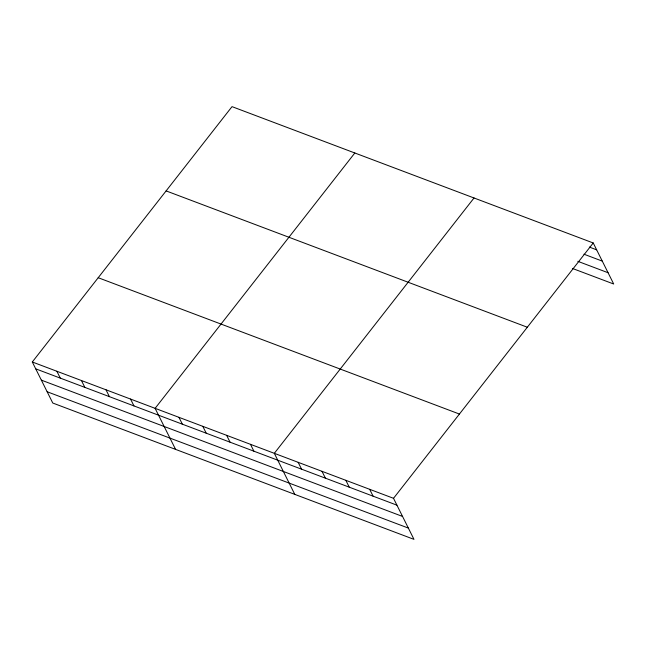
<?xml version="1.0" encoding="UTF-8"?>
<svg xmlns="http://www.w3.org/2000/svg" width="646" height="646" viewBox="0 0 646 646"><rect width="100%" height="100%" fill="white"/><g stroke="black" fill="none" stroke-linecap="round" stroke-linejoin="round"><path stroke-width="0.97" d="M32.3 361.986L393.519 498.308L413.981 539.362L52.77 403.031L32.3 361.986L232.019 106.638L593.23 242.969L613.7 284.014L572.437 268.445M354.832 152.989L155.113 408.337L175.583 449.382M474.035 197.975L274.316 453.322L294.778 494.376M393.519 498.308L593.23 242.969M589.322 247.063L596.654 249.832M583.944 254.193L602.282 261.113M577.815 261.315L608.072 272.733M166.111 190.901L527.33 327.231M98.208 277.715L459.419 414.046M35.724 368.842L396.935 505.172M41.344 380.131L402.563 516.453M47.142 391.751L408.361 528.081M369.673 489.313L373.097 496.176M345.836 480.317L349.26 487.181M321.991 471.314L325.414 478.177M298.153 462.318L301.577 469.182M250.47 444.327L253.894 451.191M226.633 435.323L230.057 442.187M202.796 426.328L206.219 433.191M178.95 417.332L182.374 424.196M130.549 399.066L133.972 405.93M105.984 389.796L109.408 396.652M81.428 380.526L84.844 387.382M56.864 371.256L60.288 378.112"/></g></svg>
